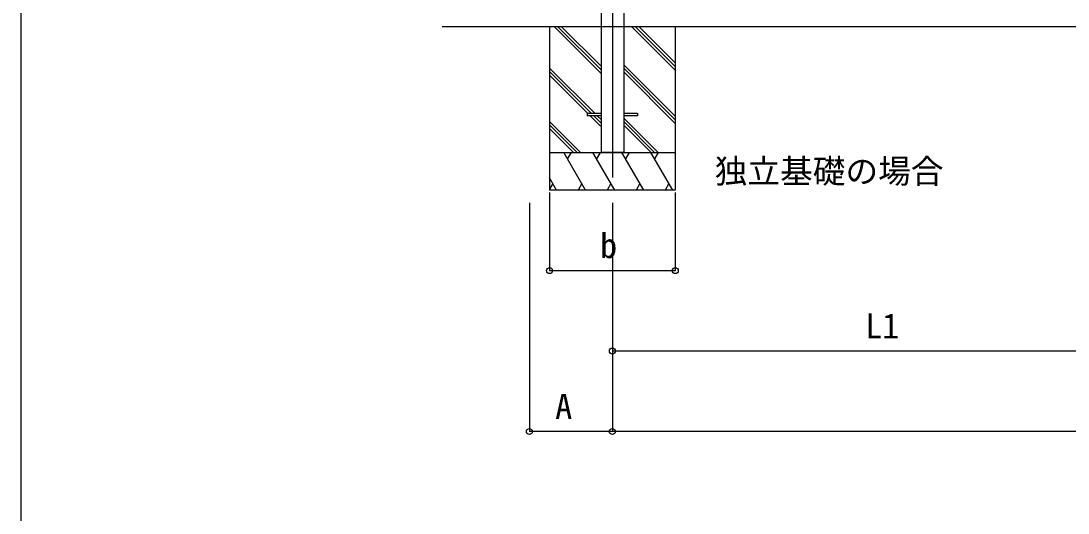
# Model space of a CAD drawing. Units: millimetres, scale not verified. Extents: x -7000 to 7000, y -10401 to 10355.
# Drawn here: x -7000 to -2836, y 109 to 2067 of the extents above; entities that cross this region are included whole.
import ezdxf
from ezdxf.enums import TextEntityAlignment as Align

# ---------------------------------------------------------------- set-up
doc = ezdxf.new("R2010")
doc.units = ezdxf.units.MM
doc.header["$LTSCALE"] = 50
for name, color, linetype in [('0-2_USER1', 3, 'Continuous'), ('0-3_YKK_12', 2, 'Continuous'), ('0-5_YKK_A1', 4, 'Continuous'), ('0-6_YKK_D', 6, 'Continuous'), ('0-7_YKK_ZWAK', 7, 'Continuous')]:
    doc.layers.add(name, color=color, linetype=linetype)
doc.styles.add('ＭＳ ゴシック', font='')
doc.styles.get('ＭＳ ゴシック').set_extended_font_data('MS Gothic')

msp = doc.modelspace()

# ---------------------------------------------------------------- linework, layer by layer
at = {"layer": '0-3_YKK_12'}
msp.add_line((-4647.86, 4637.08), (-4647.86, 1443.51), dxfattribs=at)
at = {"layer": '0-5_YKK_A1'}
for p, q in [((-4693.06, 4663), (-4693.06, 1543.51)), ((-4602.66, 4663), (-4602.66, 1543.51)), ((1803.13, 2043.51), (-5324.86, 2043.51)), ((-4897.86, 2043.51), (-4897.86, 1393.51)), ((-4693.06, 1858.08), (-4878.5, 2043.51)), ((-4693.06, 1872.22), (-4864.35, 2043.51)), ((-4693.06, 1886.36), (-4850.21, 2043.51)), ((-4397.86, 1871.25), (-4570.13, 2043.51)), ((-4397.86, 1885.39), (-4555.99, 2043.51)), ((-4397.86, 1899.53), (-4541.84, 2043.51)), ((-4397.86, 2043.51), (-4397.86, 1393.51)), ((-4716.84, 1698.01), (-4897.86, 1879.03)), ((-4397.86, 1687.4), (-4602.66, 1892.2)), ((-4397.86, 1673.26), (-4602.66, 1878.06)), ((-4730.98, 1698.01), (-4897.86, 1864.89)), ((-4745.13, 1698.01), (-4897.86, 1850.75)), ((-4397.86, 1659.11), (-4602.66, 1863.91)), ((-4774.47, 1543.51), (-4897.86, 1666.9)), ((-4747.86, 1698.01), (-4747.86, 1689.01)), ((-4693.06, 1698.01), (-4747.86, 1698.01)), ((-4693.06, 1689.01), (-4747.86, 1689.01)), ((-4695.12, 1648.01), (-4736.13, 1689.01)), ((-4693.06, 1660.09), (-4721.98, 1689.01)), ((-4693.06, 1674.23), (-4707.84, 1689.01)), ((-4547.86, 1698.01), (-4602.66, 1698.01)), ((-4547.86, 1689.01), (-4602.66, 1689.01)), ((-4466.11, 1543.51), (-4602.66, 1680.07)), ((-4480.25, 1543.51), (-4602.66, 1665.92)), ((-4547.86, 1698.01), (-4547.86, 1689.01)), ((-4788.61, 1543.51), (-4897.86, 1652.76)), ((-4802.76, 1543.51), (-4897.86, 1638.61)), ((-4494.39, 1543.51), (-4602.66, 1651.78)), ((-4897.86, 1543.51), (-4397.86, 1543.51)), ((-4754.29, 1393.51), (-4840.89, 1543.51)), ((-4825.89, 1517.53), (-4810.89, 1543.51)), ((-4638.82, 1393.51), (-4725.42, 1543.51)), ((-4710.42, 1517.53), (-4695.42, 1543.51)), ((-4602.66, 1543.51), (-4693.06, 1543.51)), ((-4523.35, 1393.51), (-4609.95, 1543.51)), ((-4594.95, 1517.53), (-4579.95, 1543.51)), ((-4407.88, 1393.51), (-4494.48, 1543.51)), ((-4479.48, 1517.53), (-4464.48, 1543.51)), ((-4869.76, 1393.51), (-4897.86, 1442.19)), ((-4884.76, 1419.49), (-4897.86, 1396.79)), ((-4769.29, 1419.49), (-4784.29, 1393.51)), ((-4653.82, 1419.49), (-4668.82, 1393.51)), ((-4538.35, 1419.49), (-4553.35, 1393.51)), ((-4422.88, 1419.49), (-4437.88, 1393.51)), ((-4397.86, 1393.51), (-4897.86, 1393.51))]:
    msp.add_line(p, q, dxfattribs=at)
at = {"layer": '0-6_YKK_D'}
for p, q in [((-4897.86, 1383.51), (-4897.86, 1072.51)), ((-4397.86, 1383.51), (-4397.86, 1072.51)), ((-4977.86, 1343.51), (-4977.86, 432.51)), ((-4647.86, 1343.51), (-4647.86, 752.51)), ((-4647.86, 1343.51), (-4647.86, 432.51)), ((-4647.86, 1343.51), (-4647.86, 432.51)), ((-4897.86, 1073.51), (-4397.86, 1073.51)), ((-2453.86, 753.51), (-4647.86, 753.51)), ((-4647.86, 433.51), (-4977.86, 433.51)), ((1126.13, 433.51), (-4647.86, 433.51))]:
    msp.add_line(p, q, dxfattribs=at)
for centre in [(-4897.86, 1073.51), (-4397.86, 1073.51), (-4647.86, 753.51), (-4977.86, 433.51), (-4647.86, 433.51), (-4647.86, 433.51)]:
    msp.add_circle(centre, 12, dxfattribs=at)
at = {"layer": '0-7_YKK_ZWAK'}
msp.add_line((-7000, 9998.9), (-7000, -10401.1), dxfattribs=at)

# ---------------------------------------------------------------- texts
at = {"layer": '0-2_USER1', "style": 'ＭＳ ゴシック'}
msp.add_text('独立基礎の場合', height=95.31, dxfattribs=at).set_placement((-4241.16, 1392.56), align=Align.BOTTOM_LEFT)
at = {"layer": '0-6_YKK_D', "style": 'ＭＳ ゴシック'}
for s, p in [('b', (-4696.93, 1093.51)), ('L1', (-3642.82, 773.51)), ('A', (-4875.45, 453.51))]:
    msp.add_text(s, height=99.71, dxfattribs=at).set_placement(p, align=Align.BOTTOM_LEFT)

doc.saveas('drawing.dxf')
